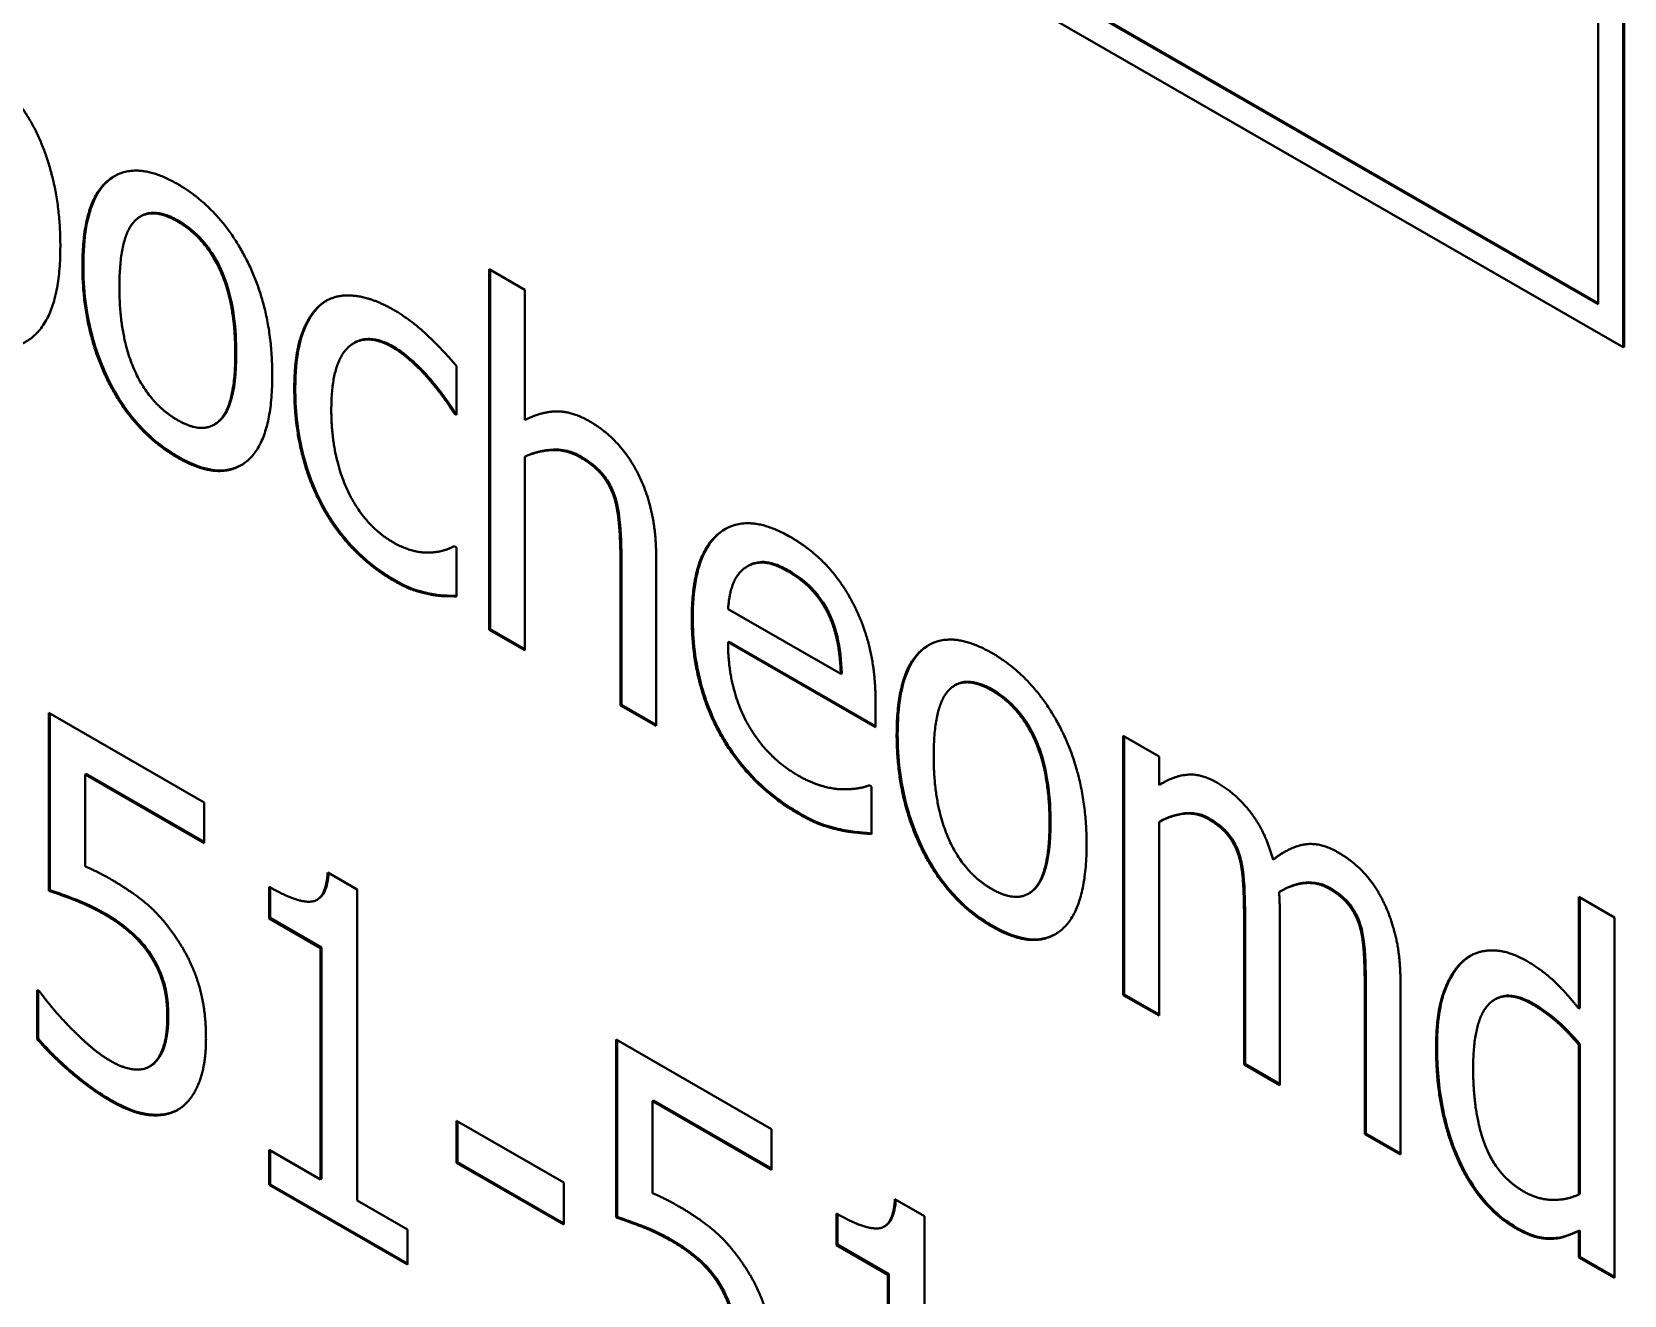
# Model space of a CAD drawing. Header units: millimetres. Extents: x 0 to 4205, y 0 to 2970.
# Drawn here: x 3764.17 to 3769.83, y 2232.38 to 2236.86 of the extents above; entities that cross this region are included whole.
import ezdxf

# ---------------------------------------------------------------- set-up
doc = ezdxf.new("R2010")
doc.units = ezdxf.units.MM
doc.header["$LTSCALE"] = 5
doc.layers.add('가시적인 것(ISO)', color=3, linetype='Continuous', lineweight=40)
doc.layers.add('가시적인 좁은 것(ISO)', color=3, linetype='Continuous', lineweight=35)

msp = doc.modelspace()

# ---------------------------------------------------------------- linework, layer by layer
at = {"layer": '가시적인 것(ISO)'}
for p, q in [((3769.8275, 2255.3647), (3769.8275, 2235.7435)), ((3769.831, 2255.3667), (3769.831, 2235.7456)), ((3769.7391, 2235.8966), (3754.006, 2244.9567)), ((3754.0095, 2244.9588), (3769.7391, 2235.9007)), ((3769.8275, 2235.7435), (3753.9176, 2244.9054)), ((3769.7391, 2238.1449), (3769.7391, 2235.8966)), ((3764.5626, 2236.2101), (3764.5591, 2236.208)), ((3765.7978, 2236.0211), (3765.925, 2235.9479)), ((3765.7978, 2234.7401), (3765.7978, 2236.0211)), ((3765.8014, 2234.7422), (3765.8014, 2236.0191)), ((3765.925, 2235.9479), (3765.925, 2235.4848)), ((3765.3213, 2235.7604), (3765.3178, 2235.7583)), ((3769.831, 2235.7456), (3769.8275, 2235.7435)), ((3765.6818, 2235.6775), (3765.6818, 2235.5036)), ((3765.6776, 2235.5101), (3765.6741, 2235.5081)), ((3765.6818, 2235.5036), (3765.6741, 2235.5081)), ((3765.6818, 2235.5077), (3765.6776, 2235.5101)), ((3764.8243, 2235.4702), (3764.8207, 2235.4682)), ((3765.9286, 2235.3566), (3765.925, 2235.3546)), ((3765.925, 2235.3546), (3765.925, 2234.6669)), ((3766.244, 2235.2177), (3766.2405, 2235.2157)), ((3765.6741, 2235.037), (3765.6818, 2235.0325)), ((3765.6818, 2235.0325), (3765.6818, 2234.8586)), ((3766.2646, 2234.4714), (3766.2646, 2234.9961)), ((3766.2681, 2234.4734), (3766.2681, 2234.9981)), ((3766.3918, 2234.9954), (3766.3918, 2234.3981)), ((3766.7203, 2234.9677), (3766.7167, 2234.9657)), ((3765.5865, 2234.8689), (3765.583, 2234.8669)), ((3766.6471, 2234.8136), (3767.0476, 2234.5829)), ((3765.8014, 2234.7422), (3765.7978, 2234.7401)), ((3765.925, 2234.6669), (3765.7978, 2234.7401)), ((3765.925, 2234.671), (3765.8014, 2234.7422)), ((3766.6506, 2234.6974), (3766.6471, 2234.6953)), ((3767.1714, 2234.3934), (3766.6471, 2234.6953)), ((3767.1714, 2234.3975), (3766.6506, 2234.6974)), ((3767.0511, 2234.585), (3767.0476, 2234.5829)), ((3767.4558, 2234.544), (3767.4522, 2234.542)), ((3764.2335, 2233.8126), (3764.2335, 2234.4446)), ((3764.2335, 2234.4446), (3764.7862, 2234.1264)), ((3764.237, 2233.8146), (3764.237, 2234.4426)), ((3766.2681, 2234.4734), (3766.2646, 2234.4714)), ((3766.3918, 2234.3981), (3766.2646, 2234.4714)), ((3766.3918, 2234.4022), (3766.2681, 2234.4734)), ((3767.1714, 2234.4779), (3767.1714, 2234.3934)), ((3768.0515, 2233.4423), (3768.0515, 2234.3626)), ((3768.0515, 2234.3626), (3768.1787, 2234.2893)), ((3768.0551, 2233.4444), (3768.0551, 2234.3605)), ((3768.1787, 2234.2893), (3768.1787, 2234.1879)), ((3764.3668, 2234.2278), (3764.3633, 2234.2258)), ((3764.7862, 2233.9823), (3764.3633, 2234.2258)), ((3764.3633, 2234.2258), (3764.3633, 2233.8989)), ((3764.7862, 2233.9864), (3764.3668, 2234.2278)), ((3767.149, 2234.1876), (3767.1568, 2234.1832)), ((3767.1568, 2234.1832), (3767.1568, 2234.0142)), ((3768.1823, 2234.19), (3768.1787, 2234.1879)), ((3764.7862, 2234.1264), (3764.7862, 2233.9823)), ((3768.1823, 2234.0588), (3768.1787, 2234.0568)), ((3768.1787, 2234.0568), (3768.1787, 2233.3691)), ((3768.5871, 2233.925), (3768.5836, 2233.923)), ((3765.2245, 2233.8779), (3765.3294, 2233.8175)), ((3764.237, 2233.8146), (3764.2335, 2233.8126)), ((3765.0165, 2233.7145), (3765.0165, 2233.8268)), ((3765.0201, 2233.7165), (3765.0201, 2233.8247)), ((3765.3294, 2233.8175), (3765.3294, 2232.7125)), ((3768.6095, 2233.8108), (3768.606, 2233.8088)), ((3765.1895, 2233.7822), (3765.186, 2233.7802)), ((3767.7175, 2233.8041), (3767.7139, 2233.8021)), ((3769.67, 2233.3938), (3769.67, 2233.7913)), ((3769.67, 2233.7913), (3769.7972, 2233.718)), ((3769.6736, 2233.3958), (3769.6736, 2233.7892)), ((3765.0201, 2233.7165), (3765.0165, 2233.7145)), ((3765.1996, 2233.609), (3765.0165, 2233.7145)), ((3765.2031, 2233.6111), (3765.0201, 2233.7165)), ((3768.4804, 2233.1953), (3768.4804, 2233.728)), ((3768.484, 2233.1974), (3768.484, 2233.73)), ((3768.6076, 2233.7283), (3768.6076, 2233.1221)), ((3769.7972, 2233.718), (3769.7972, 2232.437)), ((3765.2031, 2233.6111), (3765.1996, 2233.609)), ((3765.1996, 2232.7872), (3765.1996, 2233.609)), ((3765.2031, 2232.7892), (3765.2031, 2233.6111)), ((3764.6015, 2233.5779), (3764.5979, 2233.5759)), ((3768.9093, 2232.9483), (3768.9093, 2233.481)), ((3768.9129, 2232.9504), (3768.9129, 2233.483)), ((3769.0365, 2233.4813), (3769.0365, 2232.8751)), ((3764.1922, 2233.2858), (3764.1922, 2233.4597)), ((3764.1922, 2233.4597), (3764.2017, 2233.4543)), ((3764.1958, 2233.2878), (3764.1958, 2233.4577)), ((3768.0551, 2233.4444), (3768.0515, 2233.4423)), ((3768.1787, 2233.3691), (3768.0515, 2233.4423)), ((3768.1787, 2233.3731), (3768.0551, 2233.4444)), ((3769.3753, 2233.4286), (3769.3718, 2233.4266)), ((3769.6736, 2233.3958), (3769.67, 2233.3938)), ((3764.1958, 2233.2878), (3764.1922, 2233.2858)), ((3766.2491, 2232.6519), (3766.2491, 2233.2839)), ((3766.2491, 2233.2839), (3766.8018, 2232.9657)), ((3766.2526, 2232.6539), (3766.2526, 2233.2819)), ((3769.6736, 2233.2676), (3769.67, 2233.2656)), ((3769.67, 2232.7339), (3769.67, 2233.2656)), ((3769.6736, 2232.7359), (3769.6736, 2233.2676)), ((3764.5946, 2233.1899), (3764.5911, 2233.1879)), ((3764.6066, 2233.1983), (3764.6031, 2233.1963)), ((3768.484, 2233.1974), (3768.4804, 2233.1953)), ((3768.6076, 2233.1221), (3768.4804, 2233.1953)), ((3768.6076, 2233.1262), (3768.484, 2233.1974)), ((3766.3824, 2233.0671), (3766.3789, 2233.0651)), ((3766.8018, 2232.8216), (3766.3789, 2233.0651)), ((3766.3789, 2233.0651), (3766.3789, 2232.7381)), ((3766.8018, 2232.8256), (3766.3824, 2233.0671)), ((3765.6818, 2232.8464), (3765.6818, 2232.9955)), ((3765.6818, 2232.9955), (3766.0634, 2232.7757)), ((3765.6853, 2232.8484), (3765.6853, 2232.9934)), ((3766.8018, 2232.9657), (3766.8018, 2232.8216)), ((3768.9129, 2232.9504), (3768.9093, 2232.9483)), ((3769.0365, 2232.8751), (3768.9093, 2232.9483)), ((3769.0365, 2232.8792), (3768.9129, 2232.9504)), ((3765.0165, 2232.7674), (3765.0165, 2232.8926)), ((3765.0165, 2232.8926), (3765.1996, 2232.7872)), ((3765.0201, 2232.7694), (3765.0201, 2232.8906)), ((3765.6853, 2232.8484), (3765.6818, 2232.8464)), ((3766.0634, 2232.6266), (3765.6818, 2232.8464)), ((3766.0634, 2232.6307), (3765.6853, 2232.8484)), ((3769.2446, 2232.8567), (3769.2411, 2232.8547)), ((3765.2031, 2232.7892), (3765.1996, 2232.7872)), ((3765.0201, 2232.7694), (3765.0165, 2232.7674)), ((3765.5082, 2232.4843), (3765.0165, 2232.7674)), ((3765.5082, 2232.4884), (3765.0201, 2232.7694)), ((3766.0634, 2232.7757), (3766.0634, 2232.6266)), ((3769.6736, 2232.7359), (3769.67, 2232.7339)), ((3765.3294, 2232.7125), (3765.5082, 2232.6095)), ((3767.2401, 2232.7172), (3767.345, 2232.6568)), ((3766.2526, 2232.6539), (3766.2491, 2232.6519)), ((3767.0321, 2232.5538), (3767.0321, 2232.6661)), ((3767.0357, 2232.5558), (3767.0357, 2232.664)), ((3767.2051, 2232.6215), (3767.2016, 2232.6194)), ((3767.345, 2232.6568), (3767.345, 2231.5517)), ((3765.5082, 2232.6095), (3765.5082, 2232.4843)), ((3769.6736, 2232.6058), (3769.67, 2232.6037)), ((3769.67, 2232.5103), (3769.67, 2232.6037)), ((3769.6736, 2232.5123), (3769.6736, 2232.6058)), ((3767.0357, 2232.5558), (3767.0321, 2232.5538)), ((3767.2152, 2232.4483), (3767.0321, 2232.5538)), ((3767.2187, 2232.4504), (3767.0357, 2232.5558)), ((3769.6736, 2232.5123), (3769.67, 2232.5103)), ((3769.7972, 2232.437), (3769.67, 2232.5103)), ((3769.7972, 2232.4411), (3769.6736, 2232.5123)), ((3767.2187, 2232.4504), (3767.2152, 2232.4483)), ((3767.2152, 2231.6265), (3767.2152, 2232.4483)), ((3767.2187, 2231.6285), (3767.2187, 2232.4504)), ((3766.6171, 2232.4172), (3766.6135, 2232.4152))]:
    msp.add_line(p, q, dxfattribs=at)
for points, degree in [([(3763.9988, 2236.7222), (3764.1295, 2236.647), (3764.2747, 2236.3129), (3764.2747, 2236.1022)], 2), ([(3764.353, 2236.0323), (3764.353, 2236.2629), (3764.5386, 2236.4113), (3764.6908, 2236.3237)], 2), ([(3764.6908, 2236.3237), (3764.8438, 2236.2356), (3765.0277, 2235.8753), (3765.0277, 2235.6438)], 2), ([(3764.6908, 2236.1906), (3764.5919, 2236.2475), (3764.4845, 2236.1355), (3764.4845, 2235.9566)], 2), ([(3764.8962, 2235.7195), (3764.8962, 2235.8984), (3764.7896, 2236.1337), (3764.6908, 2236.1906)], 2), ([(3764.2747, 2236.1022), (3764.2747, 2235.8716), (3764.0942, 2235.7033), (3763.9559, 2235.783)], 2), ([(3764.6908, 2235.3518), (3764.5335, 2235.4424), (3764.353, 2235.8077), (3764.353, 2236.0323)], 2), ([(3764.4845, 2235.9566), (3764.4845, 2235.7827), (3764.5919, 2235.5419), (3764.6908, 2235.485)], 2), ([(3765.2039, 2235.8981), (3765.2486, 2235.9329), (3765.3818, 2235.9208), (3765.4583, 2235.8768)], 2), ([(3765.2074, 2235.9001), (3765.212, 2235.9036), (3765.2167, 2235.9069), (3765.2216, 2235.9098)], 3), ([(3765.1059, 2235.5967), (3765.1059, 2235.718), (3765.1592, 2235.8642), (3765.2039, 2235.8981)], 2), ([(3765.4583, 2235.8768), (3765.5211, 2235.8406), (3765.6362, 2235.7316), (3765.6818, 2235.6775)], 2), ([(3765.4566, 2235.7426), (3765.3578, 2235.7995), (3765.2374, 2235.687), (3765.2374, 2235.521)], 2), ([(3765.5872, 2235.6266), (3765.5615, 2235.6574), (3765.4893, 2235.7238), (3765.4566, 2235.7426)], 2), ([(3764.6908, 2235.485), (3764.7887, 2235.4286), (3764.8962, 2235.5426), (3764.8962, 2235.7195)], 2), ([(3765.0277, 2235.6438), (3765.0277, 2235.4112), (3764.8438, 2235.2637), (3764.6908, 2235.3518)], 2), ([(3765.6741, 2235.5081), (3765.6612, 2235.5294), (3765.6182, 2235.5899), (3765.5872, 2235.6266)], 2), ([(3765.2039, 2235.1796), (3765.1575, 2235.2649), (3765.1059, 2235.4755), (3765.1059, 2235.5967)], 2), ([(3765.2374, 2235.521), (3765.2374, 2235.359), (3765.3535, 2235.1103), (3765.4566, 2235.0509)], 2), ([(3765.925, 2235.4848), (3765.9818, 2235.5147), (3766.0927, 2235.5164), (3766.1545, 2235.4808)], 2), ([(3766.1545, 2235.4808), (3766.2663, 2235.4165), (3766.3918, 2235.1653), (3766.3918, 2234.9954)], 2), ([(3766.121, 2235.353), (3766.0737, 2235.3803), (3765.9732, 2235.3765), (3765.925, 2235.3546)], 2), ([(3766.2405, 2235.2157), (3766.225, 2235.2593), (3766.1692, 2235.3253), (3766.121, 2235.353)], 2), ([(3765.4583, 2234.9148), (3765.381, 2234.9593), (3765.2503, 2235.0932), (3765.2039, 2235.1796)], 2), ([(3766.2646, 2234.9961), (3766.2646, 2235.0597), (3766.2542, 2235.1749), (3766.2405, 2235.2157)], 2), ([(3766.5181, 2234.7805), (3766.5181, 2235.0051), (3766.7115, 2235.1601), (3766.8679, 2235.07)], 2), ([(3765.4566, 2235.0509), (3765.5185, 2235.0153), (3765.6311, 2235.0131), (3765.6741, 2235.037)], 2), ([(3766.8679, 2235.07), (3766.9384, 2235.0294), (3767.0467, 2234.9173), (3767.0871, 2234.8414)], 2), ([(3766.7098, 2234.9613), (3766.6806, 2234.9414), (3766.6513, 2234.8697), (3766.6471, 2234.8136)], 2), ([(3766.8602, 2234.9472), (3766.8095, 2234.9764), (3766.7382, 2234.9807), (3766.7098, 2234.9613)], 2), ([(3767.0046, 2234.7925), (3766.9823, 2234.8402), (3766.9118, 2234.9175), (3766.8602, 2234.9472)], 2), ([(3765.583, 2234.8669), (3765.5503, 2234.8737), (3765.4987, 2234.8915), (3765.4583, 2234.9148)], 2), ([(3765.6818, 2234.8586), (3765.6629, 2234.8586), (3765.6062, 2234.8605), (3765.583, 2234.8669)], 2), ([(3767.0871, 2234.8414), (3767.1284, 2234.765), (3767.1714, 2234.5882), (3767.1714, 2234.4779)], 2), ([(3766.898, 2234.0857), (3766.7175, 2234.1897), (3766.5181, 2234.5519), (3766.5181, 2234.7805)], 2), ([(3767.0476, 2234.5829), (3767.0459, 2234.6465), (3767.0244, 2234.7503), (3767.0046, 2234.7925)], 2), ([(3766.6471, 2234.6953), (3766.6471, 2234.5353), (3766.7794, 2234.2892), (3766.8972, 2234.2214)], 2), ([(3767.2461, 2234.3662), (3767.2461, 2234.5968), (3767.4318, 2234.7453), (3767.5839, 2234.6577)], 2), ([(3767.5839, 2234.6577), (3767.7369, 2234.5696), (3767.9209, 2234.2092), (3767.9209, 2233.9777)], 2), ([(3767.5839, 2234.5245), (3767.4851, 2234.5814), (3767.3777, 2234.4694), (3767.3777, 2234.2905)], 2), ([(3767.7894, 2234.0534), (3767.7894, 2234.2323), (3767.6828, 2234.4676), (3767.5839, 2234.5245)], 2), ([(3767.5839, 2233.6858), (3767.4266, 2233.7763), (3767.2461, 2234.1416), (3767.2461, 2234.3662)], 2), ([(3767.3777, 2234.2905), (3767.3777, 2234.1166), (3767.4851, 2233.8758), (3767.5839, 2233.8189)], 2), ([(3766.8972, 2234.2214), (3766.9384, 2234.1976), (3767.0192, 2234.1739), (3767.0519, 2234.173)], 2), ([(3768.1787, 2234.1879), (3768.2286, 2234.2199), (3768.3266, 2234.23), (3768.3859, 2234.1959)], 2), ([(3767.0519, 2234.173), (3767.0863, 2234.1731), (3767.1335, 2234.1806), (3767.149, 2234.1876)], 2), ([(3768.1823, 2234.19), (3768.1857, 2234.1922), (3768.1891, 2234.1943), (3768.1926, 2234.1963)], 3), ([(3768.3859, 2234.1959), (3768.4529, 2234.1573), (3768.5561, 2234.0233), (3768.5836, 2233.923)], 2), ([(3767.0416, 2234.0289), (3767.0046, 2234.0373), (3766.9444, 2234.059), (3766.898, 2234.0857)], 2), ([(3767.5839, 2233.8189), (3767.6819, 2233.7625), (3767.7894, 2233.8765), (3767.7894, 2234.0534)], 2), ([(3768.3532, 2234.0676), (3768.312, 2234.0913), (3768.2217, 2234.0807), (3768.1787, 2234.0568)], 2), ([(3768.4598, 2233.9416), (3768.446, 2233.9823), (3768.3962, 2234.0428), (3768.3532, 2234.0676)], 2), ([(3767.1568, 2234.0142), (3767.1344, 2234.0162), (3767.0682, 2234.0225), (3767.0416, 2234.0289)], 2), ([(3767.9209, 2233.9777), (3767.9209, 2233.7451), (3767.7369, 2233.5976), (3767.5839, 2233.6858)], 2), ([(3768.5836, 2233.923), (3768.6412, 2233.9684), (3768.7503, 2233.986), (3768.8148, 2233.9489)], 2), ([(3768.4804, 2233.728), (3768.4804, 2233.7916), (3768.4727, 2233.9044), (3768.4598, 2233.9416)], 2), ([(3768.5871, 2233.925), (3768.5992, 2233.9345), (3768.6119, 2233.9435), (3768.6253, 2233.9513)], 3), ([(3768.8148, 2233.9489), (3768.8638, 2233.9207), (3768.9429, 2233.8384), (3768.9729, 2233.7793)], 2), ([(3764.3633, 2233.8989), (3764.3873, 2233.889), (3764.4355, 2233.8642), (3764.4544, 2233.8533)], 2), ([(3765.0165, 2233.8268), (3765.1205, 2233.7669), (3765.2185, 2233.782), (3765.2245, 2233.8779)], 2), ([(3764.432, 2233.7281), (3764.3779, 2233.7593), (3764.267, 2233.8022), (3764.2335, 2233.8126)], 2), ([(3764.4544, 2233.8533), (3764.5317, 2233.8088), (3764.6392, 2233.7161), (3764.6882, 2233.6422)], 2), ([(3768.7821, 2233.8206), (3768.7426, 2233.8434), (3768.6532, 2233.8362), (3768.6051, 2233.8083)], 2), ([(3768.6051, 2233.8083), (3768.6059, 2233.7939), (3768.6076, 2233.7541), (3768.6076, 2233.7283)], 2), ([(3768.8887, 2233.6946), (3768.875, 2233.7353), (3768.8251, 2233.7959), (3768.7821, 2233.8206)], 2), ([(3768.9729, 2233.7793), (3769.003, 2233.7202), (3769.0365, 2233.5757), (3769.0365, 2233.4813)], 2), ([(3764.5979, 2233.5759), (3764.5687, 2233.6235), (3764.4845, 2233.6979), (3764.432, 2233.7281)], 2), ([(3768.9093, 2233.481), (3768.9093, 2233.5446), (3768.9016, 2233.6574), (3768.8887, 2233.6946)], 2), ([(3764.6882, 2233.6422), (3764.7389, 2233.5673), (3764.7922, 2233.3975), (3764.7922, 2233.2862)], 2), ([(3769.26, 2233.5643), (3769.3013, 2233.6001), (3769.4182, 2233.6014), (3769.4826, 2233.5643)], 2), ([(3769.2636, 2233.5663), (3769.2704, 2233.5722), (3769.2776, 2233.5775), (3769.2852, 2233.582)], 3), ([(3764.6547, 2233.3663), (3764.6547, 2233.4319), (3764.6254, 2233.5322), (3764.5979, 2233.5759)], 2), ([(3769.1629, 2233.2555), (3769.1629, 2233.3767), (3769.2145, 2233.5239), (3769.26, 2233.5643)], 2), ([(3769.4826, 2233.5643), (3769.5394, 2233.5316), (3769.6236, 2233.4523), (3769.67, 2233.3938)], 2), ([(3764.2017, 2233.4543), (3764.2172, 2233.4315), (3764.2756, 2233.362), (3764.3108, 2233.3258)], 2), ([(3769.5033, 2233.4103), (3769.4053, 2233.4667), (3769.2944, 2233.3517), (3769.2944, 2233.1827)], 2), ([(3769.67, 2233.2656), (3769.6227, 2233.3206), (3769.5471, 2233.385), (3769.5033, 2233.4103)], 2), ([(3764.6031, 2233.1963), (3764.628, 2233.2187), (3764.6547, 2233.3008), (3764.6547, 2233.3663)], 2), ([(3764.3108, 2233.3258), (3764.3504, 2233.2862), (3764.4166, 2233.2292), (3764.4578, 2233.2054)], 2), ([(3764.4561, 2233.0643), (3764.3839, 2233.1059), (3764.2438, 2233.2253), (3764.1922, 2233.2858)], 2), ([(3764.7922, 2233.2862), (3764.7922, 2233.1977), (3764.7458, 2233.0734), (3764.7037, 2233.042)], 2), ([(3769.2411, 2232.8547), (3769.2033, 2232.9371), (3769.1629, 2233.1392), (3769.1629, 2233.2555)], 2), ([(3764.4578, 2233.2054), (3764.4982, 2233.1821), (3764.5756, 2233.1734), (3764.6031, 2233.1963)], 2), ([(3764.5946, 2233.1899), (3764.5988, 2233.1923), (3764.6028, 2233.1951), (3764.6066, 2233.1983)], 3), ([(3769.2944, 2233.1827), (3769.2944, 2233.0198), (3769.3795, 2232.7988), (3769.474, 2232.7444)], 2), ([(3764.7037, 2233.042), (3764.6607, 2233.0111), (3764.5343, 2233.0192), (3764.4561, 2233.0643)], 2), ([(3769.444, 2232.6146), (3769.3821, 2232.6503), (3769.2772, 2232.7733), (3769.2411, 2232.8547)], 2), ([(3766.3789, 2232.7381), (3766.4029, 2232.7283), (3766.4511, 2232.7035), (3766.47, 2232.6926)], 2), ([(3769.474, 2232.7444), (3769.5239, 2232.7157), (3769.6253, 2232.7129), (3769.67, 2232.7339)], 2), ([(3766.47, 2232.6926), (3766.5473, 2232.6481), (3766.6548, 2232.5554), (3766.7038, 2232.4815)], 2), ([(3767.0321, 2232.6661), (3767.1361, 2232.6062), (3767.2341, 2232.6213), (3767.2401, 2232.7172)], 2), ([(3766.4476, 2232.5674), (3766.3935, 2232.5986), (3766.2826, 2232.6415), (3766.2491, 2232.6519)], 2), ([(3766.6135, 2232.4152), (3766.5843, 2232.4628), (3766.5001, 2232.5372), (3766.4476, 2232.5674)], 2), ([(3769.5677, 2232.5762), (3769.5411, 2232.5756), (3769.4826, 2232.5924), (3769.444, 2232.6146)], 2), ([(3769.67, 2232.6037), (3769.6399, 2232.5912), (3769.597, 2232.5762), (3769.5677, 2232.5762)], 2), ([(3766.7038, 2232.4815), (3766.7545, 2232.4066), (3766.8078, 2232.2368), (3766.8078, 2232.1254)], 2), ([(3766.6703, 2232.2056), (3766.6703, 2232.2712), (3766.641, 2232.3715), (3766.6135, 2232.4152)], 2)]:
    msp.add_open_spline(points, degree=degree, dxfattribs=at)
for points, knots in [([(3764.3565, 2236.0343), (3764.3565, 2236.0816), (3764.3594, 2236.1278), (3764.3731, 2236.2072), (3764.3829, 2236.2418), (3764.4195, 2236.3171), (3764.4465, 2236.3394), (3764.4679, 2236.352)], [-0.13063328, -0.13063328, -0.13063328, -0.13063328, -0.1123019, -0.1123019, -0.09621194, -0.09621194, -0.07150376, -0.07150376, -0.07150376, -0.07150376]), ([(3764.6943, 2236.1926), (3764.6783, 2236.2018), (3764.6623, 2236.2093), (3764.6322, 2236.219), (3764.6182, 2236.2214), (3764.5891, 2236.2211), (3764.575, 2236.2172), (3764.5626, 2236.2101)], [-0.13544963, -0.13544963, -0.13544963, -0.13544963, -0.11875979, -0.11875979, -0.10326441, -0.10326441, -0.08473146, -0.08473146, -0.08473146, -0.08473146]), ([(3764.8997, 2235.7215), (3764.8997, 2235.7635), (3764.8975, 2235.8084), (3764.8865, 2235.8896), (3764.8787, 2235.928), (3764.8529, 2236.0081), (3764.8375, 2236.0382), (3764.8093, 2236.0867), (3764.7913, 2236.111), (3764.7466, 2236.1579), (3764.7206, 2236.1775), (3764.6943, 2236.1926)], [-0.085957, -0.085957, -0.085957, -0.085957, -0.06934265, -0.06934265, -0.05592497, -0.05592497, -0.04101288, -0.04101288, -0.02228505, -0.02228505, 0, 0, 0, 0]), ([(3764.6943, 2235.3539), (3764.6699, 2235.3679), (3764.6455, 2235.3843), (3764.5993, 2235.4214), (3764.5777, 2235.4415), (3764.5218, 2235.5022), (3764.4912, 2235.5452), (3764.4403, 2235.6367), (3764.412, 2235.6973), (3764.3654, 2235.8646), (3764.3565, 2235.9531), (3764.3565, 2236.0343)], [-0.2314011, -0.2314011, -0.2314011, -0.2314011, -0.1968434, -0.1968434, -0.1646481, -0.1646481, -0.1102897, -0.1102897, -0.0596216, -0.0596216, 0, 0, 0, 0]), ([(3765.1094, 2235.5988), (3765.1094, 2235.7134), (3765.1273, 2235.7731), (3765.158, 2235.8467), (3765.1791, 2235.8786), (3765.2074, 2235.9001)], [-0.07189776, -0.07189776, -0.07189776, -0.07189776, -0.03670663, -0.03670663, 0, 0, 0, 0]), ([(3765.4601, 2235.7446), (3765.4451, 2235.7533), (3765.4301, 2235.7604), (3765.4013, 2235.77), (3765.3878, 2235.7727), (3765.3547, 2235.7739), (3765.337, 2235.7694), (3765.3213, 2235.7604)], [-0.16299094, -0.16299094, -0.16299094, -0.16299094, -0.14024749, -0.14024749, -0.1186812, -0.1186812, -0.08516179, -0.08516179, -0.08516179, -0.08516179]), ([(3765.5908, 2235.6287), (3765.5673, 2235.6566), (3765.5422, 2235.6803), (3765.5066, 2235.7131), (3765.4834, 2235.7312), (3765.4601, 2235.7446)], [-0.03157786, -0.03157786, -0.03157786, -0.03157786, -0.01976727, -0.01976727, 0, 0, 0, 0]), ([(3764.8243, 2235.4702), (3764.8277, 2235.4722), (3764.831, 2235.4744), (3764.8558, 2235.4935), (3764.8689, 2235.5188), (3764.8939, 2235.591), (3764.8997, 2235.6544), (3764.8997, 2235.7215)], [-0.07855563, -0.07855563, -0.07855563, -0.07855563, -0.07477469, -0.07477469, -0.04926273, -0.04926273, 0, 0, 0, 0]), ([(3765.6776, 2235.5101), (3765.665, 2235.531), (3765.649, 2235.5535), (3765.627, 2235.5846), (3765.6084, 2235.6077), (3765.5908, 2235.6287)], [-0.02298038, -0.02298038, -0.02298038, -0.02298038, -0.01694551, -0.01694551, 0, 0, 0, 0]), ([(3765.2074, 2235.1816), (3765.1914, 2235.2111), (3765.1778, 2235.2413), (3765.1522, 2235.3089), (3765.1422, 2235.3436), (3765.116, 2235.4506), (3765.1094, 2235.528), (3765.1094, 2235.5988)], [-0.08662132, -0.08662132, -0.08662132, -0.08662132, -0.07091029, -0.07091029, -0.05195137, -0.05195137, 0, 0, 0, 0]), ([(3764.9174, 2235.3247), (3764.8902, 2235.3095), (3764.8591, 2235.3033), (3764.7826, 2235.311), (3764.7388, 2235.3282), (3764.6943, 2235.3539)], [-0.07012066, -0.07012066, -0.07012066, -0.07012066, -0.03775459, -0.03775459, 0, 0, 0, 0]), ([(3766.1246, 2235.3551), (3766.1083, 2235.3644), (3766.0922, 2235.3709), (3766.0536, 2235.381), (3766.0354, 2235.3807), (3765.9914, 2235.3791), (3765.9586, 2235.3703), (3765.9286, 2235.3566)], [-0.04783413, -0.04783413, -0.04783413, -0.04783413, -0.04228344, -0.04228344, -0.03417336, -0.03417336, 0, 0, 0, 0]), ([(3766.244, 2235.2177), (3766.2382, 2235.2341), (3766.2308, 2235.2501), (3766.2107, 2235.283), (3766.1999, 2235.2959), (3766.1707, 2235.3256), (3766.1477, 2235.3417), (3766.1246, 2235.3551)], [-0.03855405, -0.03855405, -0.03855405, -0.03855405, -0.0297502, -0.0297502, -0.01964082, -0.01964082, 0, 0, 0, 0]), ([(3765.4619, 2234.9168), (3765.4331, 2234.9334), (3765.4045, 2234.9529), (3765.35, 2234.9974), (3765.3235, 2235.0224), (3765.2639, 2235.0893), (3765.2334, 2235.1332), (3765.2074, 2235.1816)], [-0.08044573, -0.08044573, -0.08044573, -0.08044573, -0.05591261, -0.05591261, -0.03295889, -0.03295889, 0, 0, 0, 0]), ([(3766.2681, 2234.9981), (3766.2681, 2235.0512), (3766.2654, 2235.1052), (3766.257, 2235.1681), (3766.2521, 2235.1937), (3766.244, 2235.2177)], [-0.04331503, -0.04331503, -0.04331503, -0.04331503, -0.0157872, -0.0157872, 0, 0, 0, 0]), ([(3766.5217, 2234.7825), (3766.5217, 2234.829), (3766.5248, 2234.874), (3766.539, 2234.9523), (3766.5493, 2234.9863), (3766.5864, 2235.0597), (3766.6139, 2235.0841), (3766.6382, 2235.0984)], [-0.14210217, -0.14210217, -0.14210217, -0.14210217, -0.1209944, -0.1209944, -0.10207716, -0.10207716, -0.07378621, -0.07378621, -0.07378621, -0.07378621]), ([(3766.8637, 2234.9493), (3766.8476, 2234.9586), (3766.8312, 2234.9666), (3766.7959, 2234.9791), (3766.7828, 2234.9804), (3766.7544, 2234.9816), (3766.7363, 2234.9769), (3766.7203, 2234.9677)], [-0.03522729, -0.03522729, -0.03522729, -0.03522729, -0.02935181, -0.02935181, -0.02212217, -0.02212217, -0.00284568, -0.00284568, -0.00284568, -0.00284568]), ([(3767.0082, 2234.7946), (3767.0003, 2234.8114), (3766.9911, 2234.8274), (3766.9679, 2234.8616), (3766.9553, 2234.8761), (3766.9203, 2234.9128), (3766.8913, 2234.9334), (3766.8637, 2234.9493)], [-0.03904079, -0.03904079, -0.03904079, -0.03904079, -0.03201187, -0.03201187, -0.02341156, -0.02341156, 0, 0, 0, 0]), ([(3765.5865, 2234.8689), (3765.5673, 2234.873), (3765.5478, 2234.8779), (3765.5074, 2234.8918), (3765.4827, 2234.9048), (3765.4619, 2234.9168)], [-0.03468952, -0.03468952, -0.03468952, -0.03468952, -0.01771379, -0.01771379, 0, 0, 0, 0]), ([(3765.6818, 2234.8607), (3765.6673, 2234.8607), (3765.6527, 2234.8611), (3765.6218, 2234.8621), (3765.6039, 2234.8641), (3765.5865, 2234.8689)], [-0.02905391, -0.02905391, -0.02905391, -0.02905391, -0.01530542, -0.01530542, 0, 0, 0, 0]), ([(3766.9016, 2234.0877), (3766.87, 2234.106), (3766.8382, 2234.1271), (3766.7789, 2234.1742), (3766.7514, 2234.1994), (3766.6867, 2234.2697), (3766.6528, 2234.3165), (3766.6011, 2234.409), (3766.574, 2234.4657), (3766.5299, 2234.6243), (3766.5217, 2234.7068), (3766.5217, 2234.7825)], [-0.25738, -0.25738, -0.25738, -0.25738, -0.2101741, -0.2101741, -0.167381, -0.167381, -0.1045278, -0.1045278, -0.0555574, -0.0555574, 0, 0, 0, 0]), ([(3767.0511, 2234.585), (3767.0499, 2234.6318), (3767.045, 2234.6745), (3767.0293, 2234.7408), (3767.0205, 2234.7681), (3767.0082, 2234.7946)], [-0.04407769, -0.04407769, -0.04407769, -0.04407769, -0.01765231, -0.01765231, 0, 0, 0, 0]), ([(3767.2497, 2234.3683), (3767.2497, 2234.4155), (3767.2526, 2234.4617), (3767.2663, 2234.5412), (3767.2761, 2234.5757), (3767.3127, 2234.651), (3767.3397, 2234.6733), (3767.3611, 2234.686)], [-0.13063328, -0.13063328, -0.13063328, -0.13063328, -0.1123019, -0.1123019, -0.09621194, -0.09621194, -0.07150376, -0.07150376, -0.07150376, -0.07150376]), ([(3767.5875, 2234.5265), (3767.5715, 2234.5358), (3767.5555, 2234.5433), (3767.5253, 2234.5529), (3767.5114, 2234.5554), (3767.4823, 2234.555), (3767.4682, 2234.5512), (3767.4558, 2234.544)], [-0.13544963, -0.13544963, -0.13544963, -0.13544963, -0.11875979, -0.11875979, -0.10326441, -0.10326441, -0.08473146, -0.08473146, -0.08473146, -0.08473146]), ([(3767.7929, 2234.0554), (3767.7929, 2234.0974), (3767.7907, 2234.1423), (3767.7796, 2234.2235), (3767.7719, 2234.262), (3767.746, 2234.342), (3767.7307, 2234.3722), (3767.7025, 2234.4207), (3767.6845, 2234.4449), (3767.6397, 2234.4918), (3767.6137, 2234.5114), (3767.5875, 2234.5265)], [-0.085957, -0.085957, -0.085957, -0.085957, -0.06934265, -0.06934265, -0.05592497, -0.05592497, -0.04101288, -0.04101288, -0.02228505, -0.02228505, 0, 0, 0, 0]), ([(3767.5875, 2233.6878), (3767.5631, 2233.7018), (3767.5387, 2233.7182), (3767.4925, 2233.7553), (3767.4708, 2233.7754), (3767.415, 2233.8361), (3767.3844, 2233.8791), (3767.3334, 2233.9707), (3767.3052, 2234.0312), (3767.2585, 2234.1985), (3767.2497, 2234.287), (3767.2497, 2234.3683)], [-0.2314011, -0.2314011, -0.2314011, -0.2314011, -0.1968434, -0.1968434, -0.1646481, -0.1646481, -0.1102897, -0.1102897, -0.0596216, -0.0596216, 0, 0, 0, 0]), ([(3768.3568, 2234.0696), (3768.3424, 2234.0779), (3768.3283, 2234.0832), (3768.2941, 2234.0905), (3768.2778, 2234.0889), (3768.2383, 2234.0843), (3768.209, 2234.0737), (3768.1823, 2234.0588)], [-0.04393803, -0.04393803, -0.04393803, -0.04393803, -0.03903194, -0.03903194, -0.03172074, -0.03172074, 0, 0, 0, 0]), ([(3767.0451, 2234.0309), (3767.0231, 2234.0359), (3767.0007, 2234.042), (3766.9541, 2234.0588), (3766.9258, 2234.0738), (3766.9016, 2234.0877)], [-0.03994906, -0.03994906, -0.03994906, -0.03994906, -0.02053288, -0.02053288, 0, 0, 0, 0]), ([(3767.7175, 2233.8041), (3767.7209, 2233.8061), (3767.7242, 2233.8083), (3767.749, 2233.8275), (3767.7621, 2233.8527), (3767.7871, 2233.9249), (3767.7929, 2233.9883), (3767.7929, 2234.0554)], [-0.07855563, -0.07855563, -0.07855563, -0.07855563, -0.07477469, -0.07477469, -0.04926273, -0.04926273, 0, 0, 0, 0]), ([(3768.4633, 2233.9437), (3768.458, 2233.9594), (3768.4511, 2233.9749), (3768.4311, 2234.0083), (3768.4198, 2234.0206), (3768.3964, 2234.0443), (3768.3767, 2234.0582), (3768.3568, 2234.0696)], [-0.02903812, -0.02903812, -0.02903812, -0.02903812, -0.02366513, -0.02366513, -0.01690219, -0.01690219, 0, 0, 0, 0]), ([(3767.1568, 2234.0166), (3767.1348, 2234.0185), (3767.1114, 2234.0207), (3767.0857, 2234.0232), (3767.0651, 2234.0261), (3767.0451, 2234.0309)], [-0.02367493, -0.02367493, -0.02367493, -0.02367493, -0.01762699, -0.01762699, 0, 0, 0, 0]), ([(3768.484, 2233.73), (3768.484, 2233.7755), (3768.483, 2233.8404), (3768.4736, 2233.9056), (3768.4697, 2233.9253), (3768.4633, 2233.9437)], [-0.04476283, -0.04476283, -0.04476283, -0.04476283, -0.01208837, -0.01208837, 0, 0, 0, 0]), ([(3765.1895, 2233.7822), (3765.1995, 2233.7879), (3765.2071, 2233.7973), (3765.2217, 2233.8273), (3765.226, 2233.8514), (3765.2278, 2233.876)], [-0.0317599, -0.0317599, -0.0317599, -0.0317599, -0.01978743, -0.01978743, -0.00099637, -0.00099637, -0.00099637, -0.00099637]), ([(3764.4356, 2233.7301), (3764.3821, 2233.7609), (3764.3409, 2233.777), (3764.2986, 2233.7934), (3764.2644, 2233.8062), (3764.237, 2233.8146)], [-0.03682437, -0.03682437, -0.03682437, -0.03682437, -0.0238375, -0.0238375, 0, 0, 0, 0]), ([(3768.7857, 2233.8226), (3768.7718, 2233.8306), (3768.7581, 2233.8358), (3768.7262, 2233.8431), (3768.7107, 2233.8426), (3768.6676, 2233.8391), (3768.636, 2233.8262), (3768.6086, 2233.8103)], [-0.04837341, -0.04837341, -0.04837341, -0.04837341, -0.0419405, -0.0419405, -0.03291733, -0.03291733, 0, 0, 0, 0]), ([(3768.8922, 2233.6967), (3768.8869, 2233.7124), (3768.88, 2233.7279), (3768.86, 2233.7613), (3768.8487, 2233.7736), (3768.8253, 2233.7973), (3768.8056, 2233.8112), (3768.7857, 2233.8226)], [-0.02903812, -0.02903812, -0.02903812, -0.02903812, -0.02366513, -0.02366513, -0.01690219, -0.01690219, 0, 0, 0, 0]), ([(3764.6015, 2233.5779), (3764.5916, 2233.594), (3764.5808, 2233.609), (3764.5521, 2233.6431), (3764.537, 2233.6567), (3764.4995, 2233.6898), (3764.4672, 2233.7119), (3764.4356, 2233.7301)], [-0.0370555, -0.0370555, -0.0370555, -0.0370555, -0.03287275, -0.03287275, -0.02685488, -0.02685488, 0, 0, 0, 0]), ([(3768.9129, 2233.483), (3768.9129, 2233.5285), (3768.9119, 2233.5934), (3768.9025, 2233.6586), (3768.8986, 2233.6783), (3768.8922, 2233.6967)], [-0.04476283, -0.04476283, -0.04476283, -0.04476283, -0.01208837, -0.01208837, 0, 0, 0, 0]), ([(3767.8106, 2233.6587), (3767.7834, 2233.6435), (3767.7522, 2233.6372), (3767.6758, 2233.645), (3767.632, 2233.6622), (3767.5875, 2233.6878)], [-0.07012066, -0.07012066, -0.07012066, -0.07012066, -0.03775459, -0.03775459, 0, 0, 0, 0]), ([(3764.6582, 2233.3684), (3764.6582, 2233.3914), (3764.6568, 2233.4161), (3764.6503, 2233.4589), (3764.6458, 2233.4792), (3764.6286, 2233.5288), (3764.6166, 2233.5539), (3764.6015, 2233.5779)], [-0.05405512, -0.05405512, -0.05405512, -0.05405512, -0.03261297, -0.03261297, -0.01706878, -0.01706878, 0, 0, 0, 0]), ([(3769.1664, 2233.2575), (3769.1664, 2233.3708), (3769.1833, 2233.4269), (3769.2086, 2233.4991), (3769.2318, 2233.5382), (3769.2636, 2233.5663)], [-0.06716925, -0.06716925, -0.06716925, -0.06716925, -0.0434806, -0.0434806, 0, 0, 0, 0]), ([(3769.5068, 2233.4123), (3769.4915, 2233.4211), (3769.4763, 2233.4283), (3769.4474, 2233.4377), (3769.4339, 2233.4402), (3769.4039, 2233.4404), (3769.3887, 2233.4363), (3769.3753, 2233.4286)], [-0.16245449, -0.16245449, -0.16245449, -0.16245449, -0.13868189, -0.13868189, -0.11639143, -0.11639143, -0.08663663, -0.08663663, -0.08663663, -0.08663663]), ([(3769.6736, 2233.2676), (3769.6471, 2233.2984), (3769.6174, 2233.3302), (3769.5732, 2233.3679), (3769.5462, 2233.3896), (3769.5068, 2233.4123)], [-0.09667555, -0.09667555, -0.09667555, -0.09667555, -0.03343207, -0.03343207, 0, 0, 0, 0]), ([(3764.6066, 2233.1983), (3764.6282, 2233.2177), (3764.6392, 2233.2443), (3764.6548, 2233.2924), (3764.6582, 2233.3303), (3764.6582, 2233.3684)], [-0.04388084, -0.04388084, -0.04388084, -0.04388084, -0.02795964, -0.02795964, 0, 0, 0, 0]), ([(3764.4596, 2233.0663), (3764.3932, 2233.1046), (3764.343, 2233.1458), (3764.2759, 2233.203), (3764.2337, 2233.2433), (3764.1958, 2233.2878)], [-0.05861252, -0.05861252, -0.05861252, -0.05861252, -0.03626951, -0.03626951, 0, 0, 0, 0]), ([(3769.2446, 2232.8567), (3769.2139, 2232.9237), (3769.1968, 2232.9894), (3769.1717, 2233.115), (3769.1664, 2233.1891), (3769.1664, 2233.2575)], [-0.0842159, -0.0842159, -0.0842159, -0.0842159, -0.05018735, -0.05018735, 0, 0, 0, 0]), ([(3764.6937, 2233.0355), (3764.6822, 2233.0291), (3764.6698, 2233.0243), (3764.6322, 2233.0155), (3764.6096, 2233.0163), (3764.5519, 2233.0218), (3764.5062, 2233.0395), (3764.4596, 2233.0663)], [-0.0604816, -0.0604816, -0.0604816, -0.0604816, -0.05307498, -0.05307498, -0.03947407, -0.03947407, 0, 0, 0, 0]), ([(3769.4475, 2232.6167), (3769.4236, 2232.6304), (3769.4001, 2232.6474), (3769.3549, 2232.6885), (3769.3334, 2232.712), (3769.2862, 2232.7745), (3769.2634, 2232.8145), (3769.2446, 2232.8567)], [-0.06796176, -0.06796176, -0.06796176, -0.06796176, -0.0477141, -0.0477141, -0.02799481, -0.02799481, 0, 0, 0, 0]), ([(3767.2051, 2232.6215), (3767.2151, 2232.6272), (3767.2227, 2232.6366), (3767.2373, 2232.6666), (3767.2416, 2232.6907), (3767.2434, 2232.7153)], [-0.0317599, -0.0317599, -0.0317599, -0.0317599, -0.01978743, -0.01978743, -0.00099637, -0.00099637, -0.00099637, -0.00099637]), ([(3766.4512, 2232.5694), (3766.3977, 2232.6002), (3766.3565, 2232.6163), (3766.3142, 2232.6327), (3766.28, 2232.6455), (3766.2526, 2232.6539)], [-0.03682437, -0.03682437, -0.03682437, -0.03682437, -0.0238375, -0.0238375, 0, 0, 0, 0]), ([(3766.6171, 2232.4172), (3766.6072, 2232.4333), (3766.5964, 2232.4483), (3766.5677, 2232.4824), (3766.5526, 2232.496), (3766.5151, 2232.5291), (3766.4828, 2232.5512), (3766.4512, 2232.5694)], [-0.0370555, -0.0370555, -0.0370555, -0.0370555, -0.03287275, -0.03287275, -0.02685488, -0.02685488, 0, 0, 0, 0]), ([(3769.5713, 2232.5782), (3769.5462, 2232.5777), (3769.5255, 2232.5831), (3769.4936, 2232.5923), (3769.47, 2232.6037), (3769.4475, 2232.6167)], [-0.02791302, -0.02791302, -0.02791302, -0.02791302, -0.01906525, -0.01906525, 0, 0, 0, 0]), ([(3769.6736, 2232.6058), (3769.6566, 2232.5987), (3769.6395, 2232.5919), (3769.6065, 2232.5803), (3769.589, 2232.5782), (3769.5713, 2232.5782)], [-0.03584254, -0.03584254, -0.03584254, -0.03584254, -0.01686341, -0.01686341, 0, 0, 0, 0]), ([(3766.6738, 2232.2077), (3766.6738, 2232.2307), (3766.6724, 2232.2554), (3766.6659, 2232.2982), (3766.6614, 2232.3185), (3766.6441, 2232.3681), (3766.6322, 2232.3932), (3766.6171, 2232.4172)], [-0.05405512, -0.05405512, -0.05405512, -0.05405512, -0.03261297, -0.03261297, -0.01706878, -0.01706878, 0, 0, 0, 0])]:
    msp.add_open_spline(points, degree=3, knots=knots, dxfattribs=at)
at = {"layer": '가시적인 좁은 것(ISO)'}
for p, q in [((3764.6943, 2236.1926), (3764.6908, 2236.1906)), ((3764.3565, 2236.0343), (3764.353, 2236.0323)), ((3765.2074, 2235.9001), (3765.2039, 2235.8981)), ((3765.4601, 2235.7446), (3765.4566, 2235.7426)), ((3764.8997, 2235.7215), (3764.8962, 2235.7195)), ((3765.5908, 2235.6287), (3765.5872, 2235.6266)), ((3765.1094, 2235.5988), (3765.1059, 2235.5967)), ((3764.6943, 2235.3539), (3764.6908, 2235.3518)), ((3766.1246, 2235.3551), (3766.121, 2235.353)), ((3765.2074, 2235.1816), (3765.2039, 2235.1796)), ((3766.2681, 2234.9981), (3766.2646, 2234.9961)), ((3766.8637, 2234.9493), (3766.8602, 2234.9472)), ((3765.4619, 2234.9168), (3765.4583, 2234.9148)), ((3766.5217, 2234.7825), (3766.5181, 2234.7805)), ((3767.0082, 2234.7946), (3767.0046, 2234.7925)), ((3767.5875, 2234.5265), (3767.5839, 2234.5245)), ((3767.2497, 2234.3683), (3767.2461, 2234.3662)), ((3766.9016, 2234.0877), (3766.898, 2234.0857)), ((3767.7929, 2234.0554), (3767.7894, 2234.0534)), ((3768.3568, 2234.0696), (3768.3532, 2234.0676)), ((3767.0451, 2234.0309), (3767.0416, 2234.0289)), ((3768.4633, 2233.9437), (3768.4598, 2233.9416)), ((3768.7857, 2233.8226), (3768.7821, 2233.8206)), ((3764.4356, 2233.7301), (3764.432, 2233.7281)), ((3768.484, 2233.73), (3768.4804, 2233.728)), ((3768.8922, 2233.6967), (3768.8887, 2233.6946)), ((3767.5875, 2233.6878), (3767.5839, 2233.6858)), ((3769.2636, 2233.5663), (3769.26, 2233.5643)), ((3768.9129, 2233.483), (3768.9093, 2233.481)), ((3769.5068, 2233.4123), (3769.5033, 2233.4103)), ((3764.6582, 2233.3684), (3764.6547, 2233.3663)), ((3769.1664, 2233.2575), (3769.1629, 2233.2555)), ((3764.4596, 2233.0663), (3764.4561, 2233.0643)), ((3766.4512, 2232.5694), (3766.4476, 2232.5674)), ((3769.4475, 2232.6167), (3769.444, 2232.6146)), ((3769.5713, 2232.5782), (3769.5677, 2232.5762))]:
    msp.add_line(p, q, dxfattribs=at)

doc.saveas('drawing.dxf')
